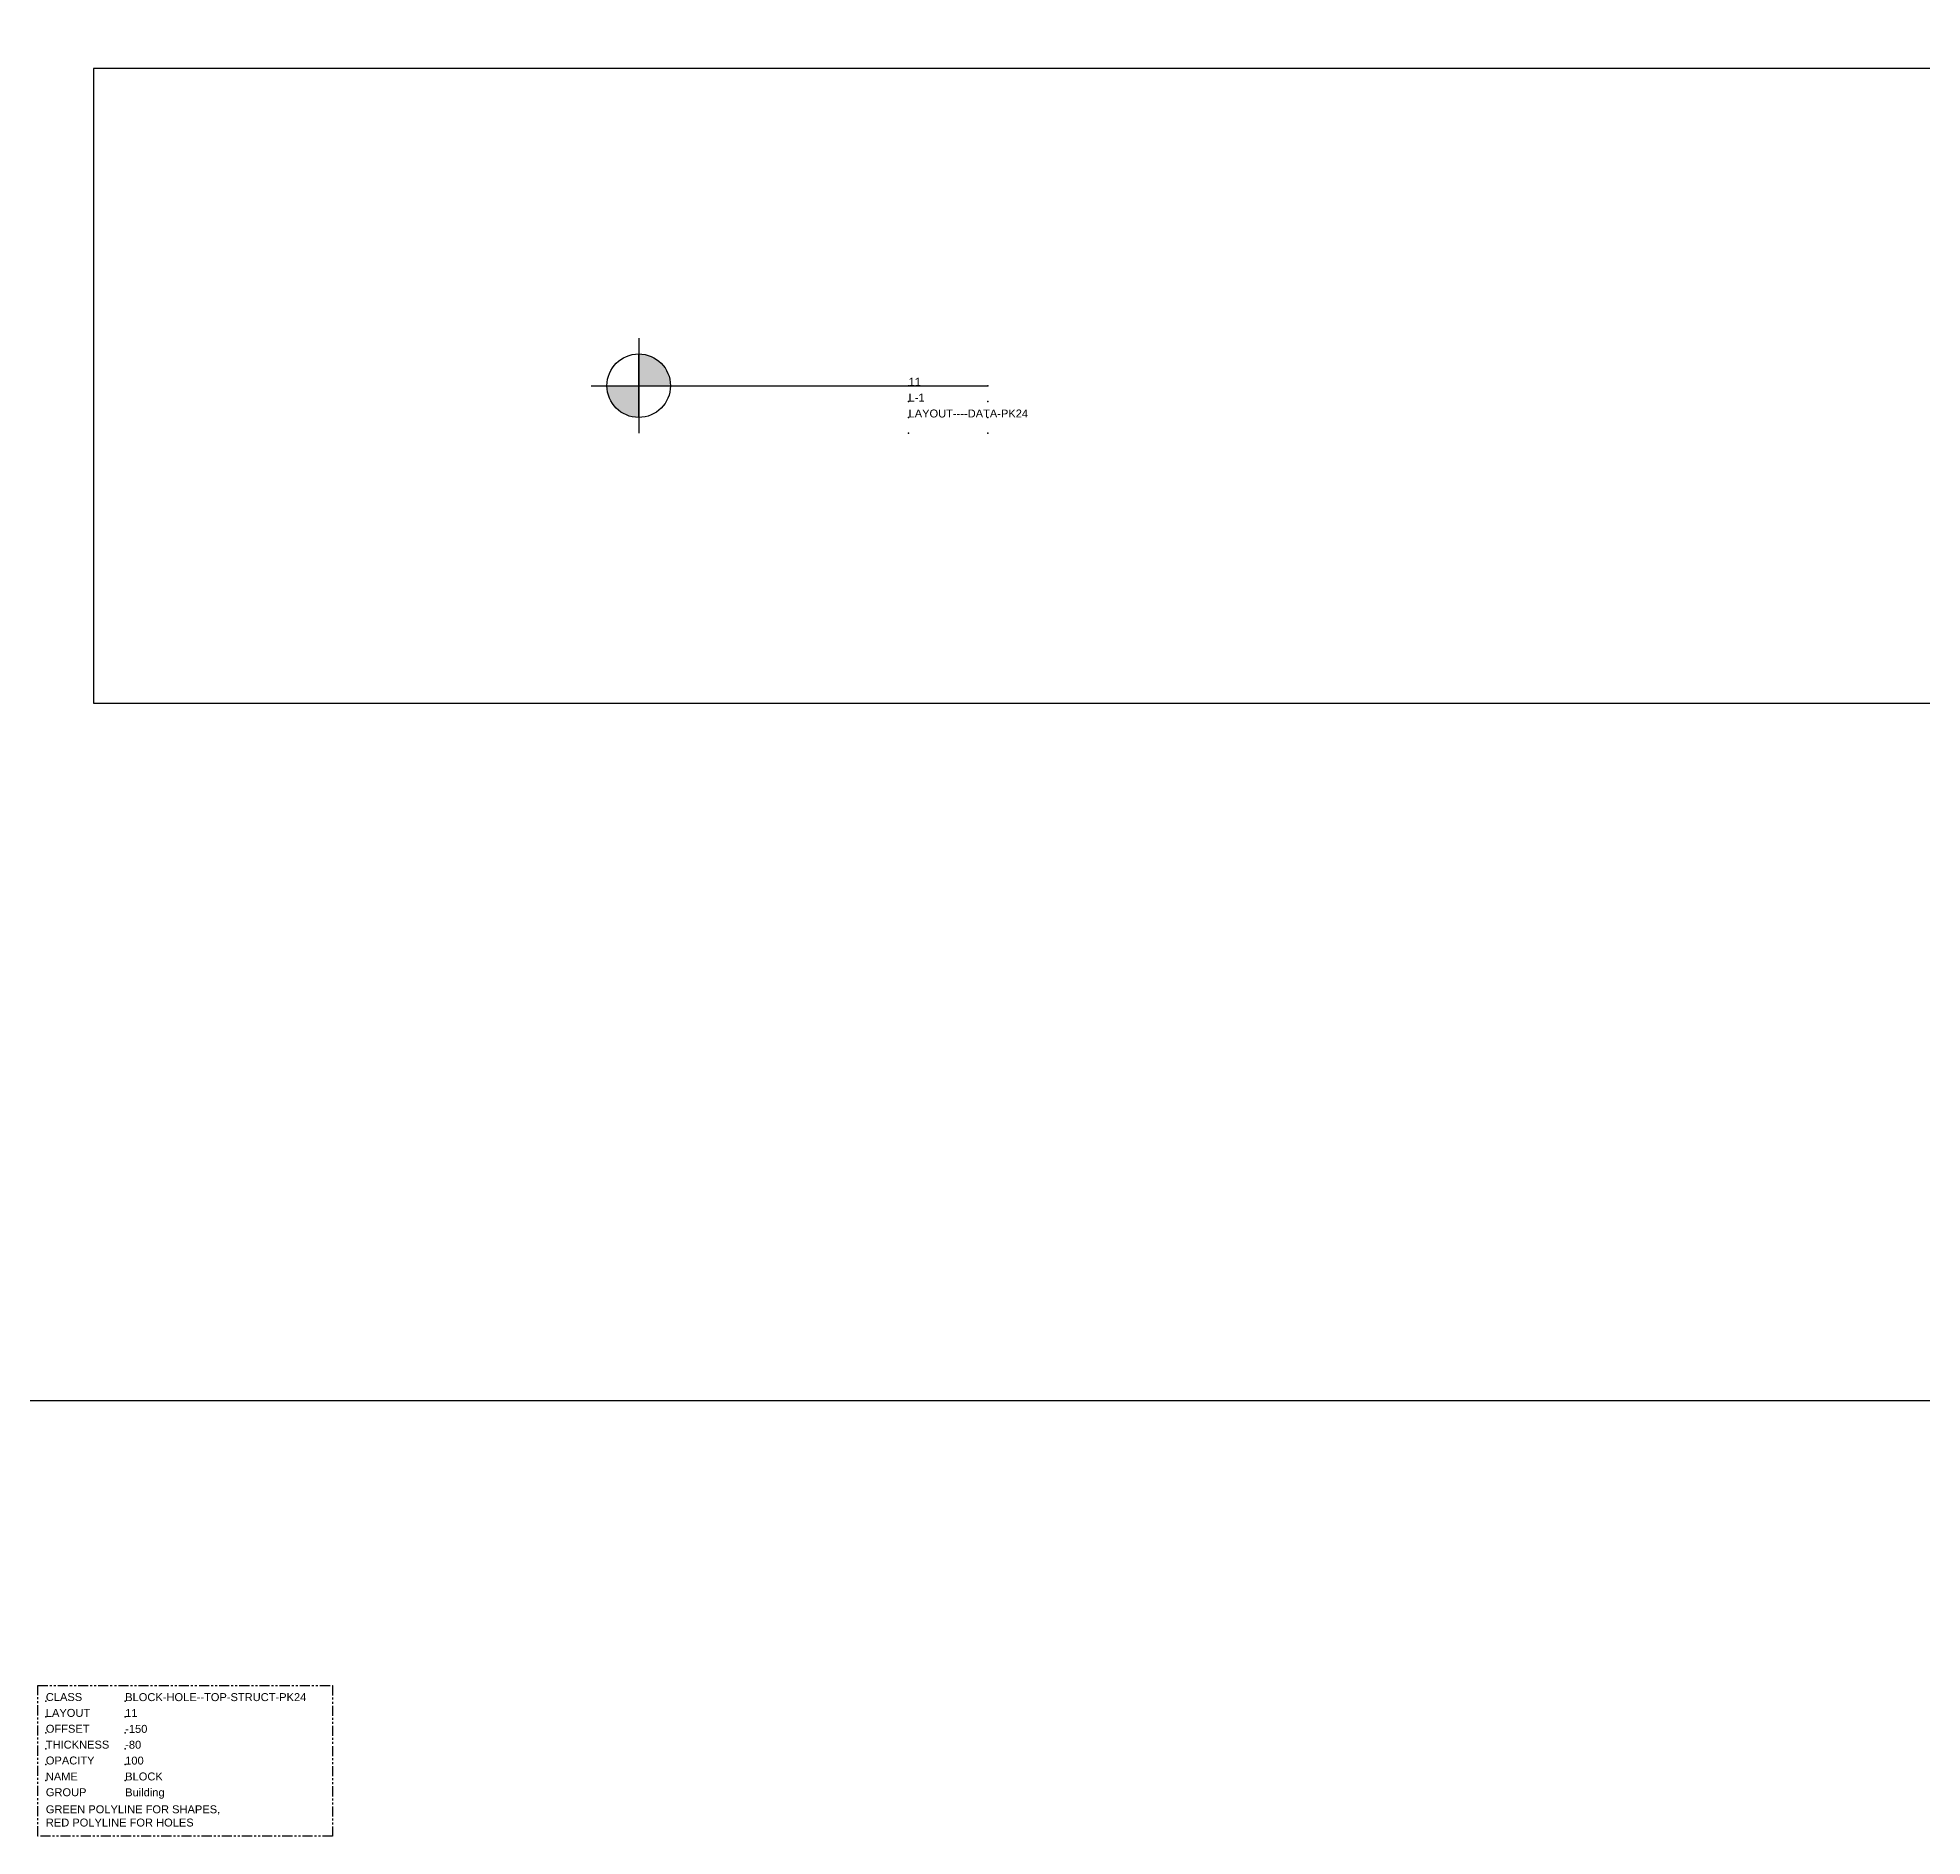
# Model space of a CAD drawing. Header units: millimetres. Extents: x 1600 to 11192, y 921 to 14160.
# Drawn here: x 3004 to 4191, y 12225 to 13359 of the extents above; entities that cross this region are included whole.
import ezdxf

# ---------------------------------------------------------------- set-up
doc = ezdxf.new("R2010")
doc.units = ezdxf.units.MM
doc.linetypes.add('PHANTOM', pattern=[12.7, 6.35, -1.27, 1.27, -1.27, 1.27, -1.27])
for name, color, linetype in [('PK24E', 7, 'Continuous'), ('PK24E-DATA', 7, 'Continuous'), ('PKE24E-HIDDEN', 7, 'Continuous')]:
    doc.layers.add(name, color=color, linetype=linetype)
doc.layers.add('PK24E-HELPER', color=253, linetype='PHANTOM', true_color=0xa1a1a1)
doc.styles.get("Standard").update_dxf_attribs({"font": 'arial.ttf'})

# ---------------------------------------------------------------- blocks, each defined once
blk = doc.blocks.new('*U62')
for p in [(0, 0), (50, 0), (0, -10), (0, -10), (50, -10), (50, -10), (0, -20), (0, -20), (50, -20), (50, -20), (0, -30), (50, -30)]:
    blk.add_point(p)
blk = doc.blocks.new('LAYOUT----DATA-PK24')
at = {"layer": 'PK24E'}
h = blk.add_hatch(color=4, dxfattribs=at)
h.dxf.hatch_style = 1
h.paths.add_polyline_path([(-20, 0, 0.414214), (0, -20), (0, 0)])
h.paths.add_polyline_path([(0, 0), (20, 0, 0.414214), (0, 20)])
at = {"layer": 'PK24E', "color": 4}
for p, q in [((0, 30), (0, -30)), ((0, -20), (0, 20)), ((-30, 0), (220, 0))]:
    blk.add_line(p, q, dxfattribs=at)
blk.add_circle((0, 0), 20, dxfattribs=at)
at = {"layer": 'PKE24E-HIDDEN'}
blk.add_blockref('*U62', (170, 0), dxfattribs=at)
at = {"layer": 'PK24E-DATA'}
for tag, p in [('LAYOUT_ID', (170, 0)), ('LEVEL', (170, -10)), ('COMP_TYPE', (170, -20))]:
    blk.add_attdef(tag, p, '', height=5, dxfattribs=at)
blk = doc.blocks.new('Temelüstü')
at = {"color": 1}
blk.add_line((0, -400), (6340, -400), dxfattribs=at)
at = {"color": 3, "elevation": 827.4}
blk.add_lwpolyline([(-1301, -839.4), (6399.5, -839.4), (6482.5, 558.4), (-1299.7, 820.4), (-1301, -839.4)], dxfattribs=at)
at = {"color": 1}
blk.add_lwpolyline([(0, -400), (6340, -400), (6340, 0), (0, 0)], close=True, dxfattribs=at)
blk = doc.blocks.new('*U63')
for p in [(0, 0), (50, 0), (0, -10), (0, -10), (50, -10), (50, -10), (0, -20), (0, -20), (50, -20), (50, -20), (0, -30), (0, -30), (50, -30), (50, -30), (0, -40), (0, -40), (50, -40), (50, -40), (0, -50), (50, -50)]:
    blk.add_point(p)
blk = doc.blocks.new('BLOCK-HOLE--TOP-STRUCT-PK24')
at = {"color": 0, "linetype": 'PHANTOM'}
blk.add_lwpolyline([(0, 0), (185.8, 0), (185.8, -95), (0, -95)], close=True, dxfattribs=at)
at = {"layer": 'PK24E-HELPER'}
blk.add_point((5.1, -9.8), dxfattribs=at)
at = {"layer": 'PK24E-DATA'}
blk.add_blockref('*U63', (5.1, -9.8), dxfattribs=at)
at = {"layer": 'PK24E-DATA', "char_height": 5, "attachment_point": 7}
for s, width, insert in [('CLASS', 42.855, (5.1, -9.8)), ('LAYOUT', 42.855, (5.1, -19.8)), ('THICKNESS', 42.855, (5.1, -39.8)), ('OFFSET', 42.855, (5.1, -29.8)), ('OPACITY', 50.684, (5.1, -49.8)), ('NAME', 50.684, (5.1, -59.8)), ('GROUP', 50.684, (5.1, -69.8)), ('GREEN POLYLINE FOR SHAPES, \\PRED POLYLINE FOR HOLES', 118.66, (5.1, -88.9))]:
    blk.add_mtext_dynamic_manual_height_columns(s, width=width, gutter_width=17.5, heights=[0], dxfattribs=dict(at, insert=insert))
at = {"layer": 'PK24E-DATA'}
for tag, p in [('COMP_TYPE', (55.1, -9.8)), ('LAYOUT_ID', (55.1, -19.8)), ('THICKNESS', (55.1, -39.8)), ('OFFSET', (55.1, -29.8)), ('OPACITY', (55.1, -49.8)), ('NAME', (55.1, -59.8)), ('GROUP', (55.1, -69.8))]:
    blk.add_attdef(tag, p, '', height=5, dxfattribs=at)
blk = doc.blocks.new('temel')
at = {"color": 3}
blk.add_lwpolyline([(0, 0), (7700.5, 0), (7783.5, 1397.8), (1.3, 1659.7), (0, 0)], dxfattribs=at)
blk.add_blockref('BLOCK-HOLE--TOP-STRUCT-PK24', (1265.9, -179.7, 0)).add_auto_attribs({'THICKNESS': '-80', 'COMP_TYPE': 'BLOCK-HOLE--TOP-STRUCT-PK24', 'LAYOUT_ID': '11', 'OFFSET': '-150', 'OPACITY': '100', 'NAME': 'BLOCK', 'GROUP': 'Building'})

msp = doc.modelspace()

# ---------------------------------------------------------------- block references
for name, p in [('Temelüstü', (3039, 13339.4, -827.4)), ('temel', (1738, 12500, 0))]:
    msp.add_blockref(name, p)
msp.add_blockref('LAYOUT----DATA-PK24', (3382.5, 13139.4, -827.4)).add_auto_attribs({'COMP_TYPE': 'LAYOUT----DATA-PK24', 'LAYOUT_ID': '11', 'LEVEL': 'L-1'})

doc.saveas('drawing.dxf')
